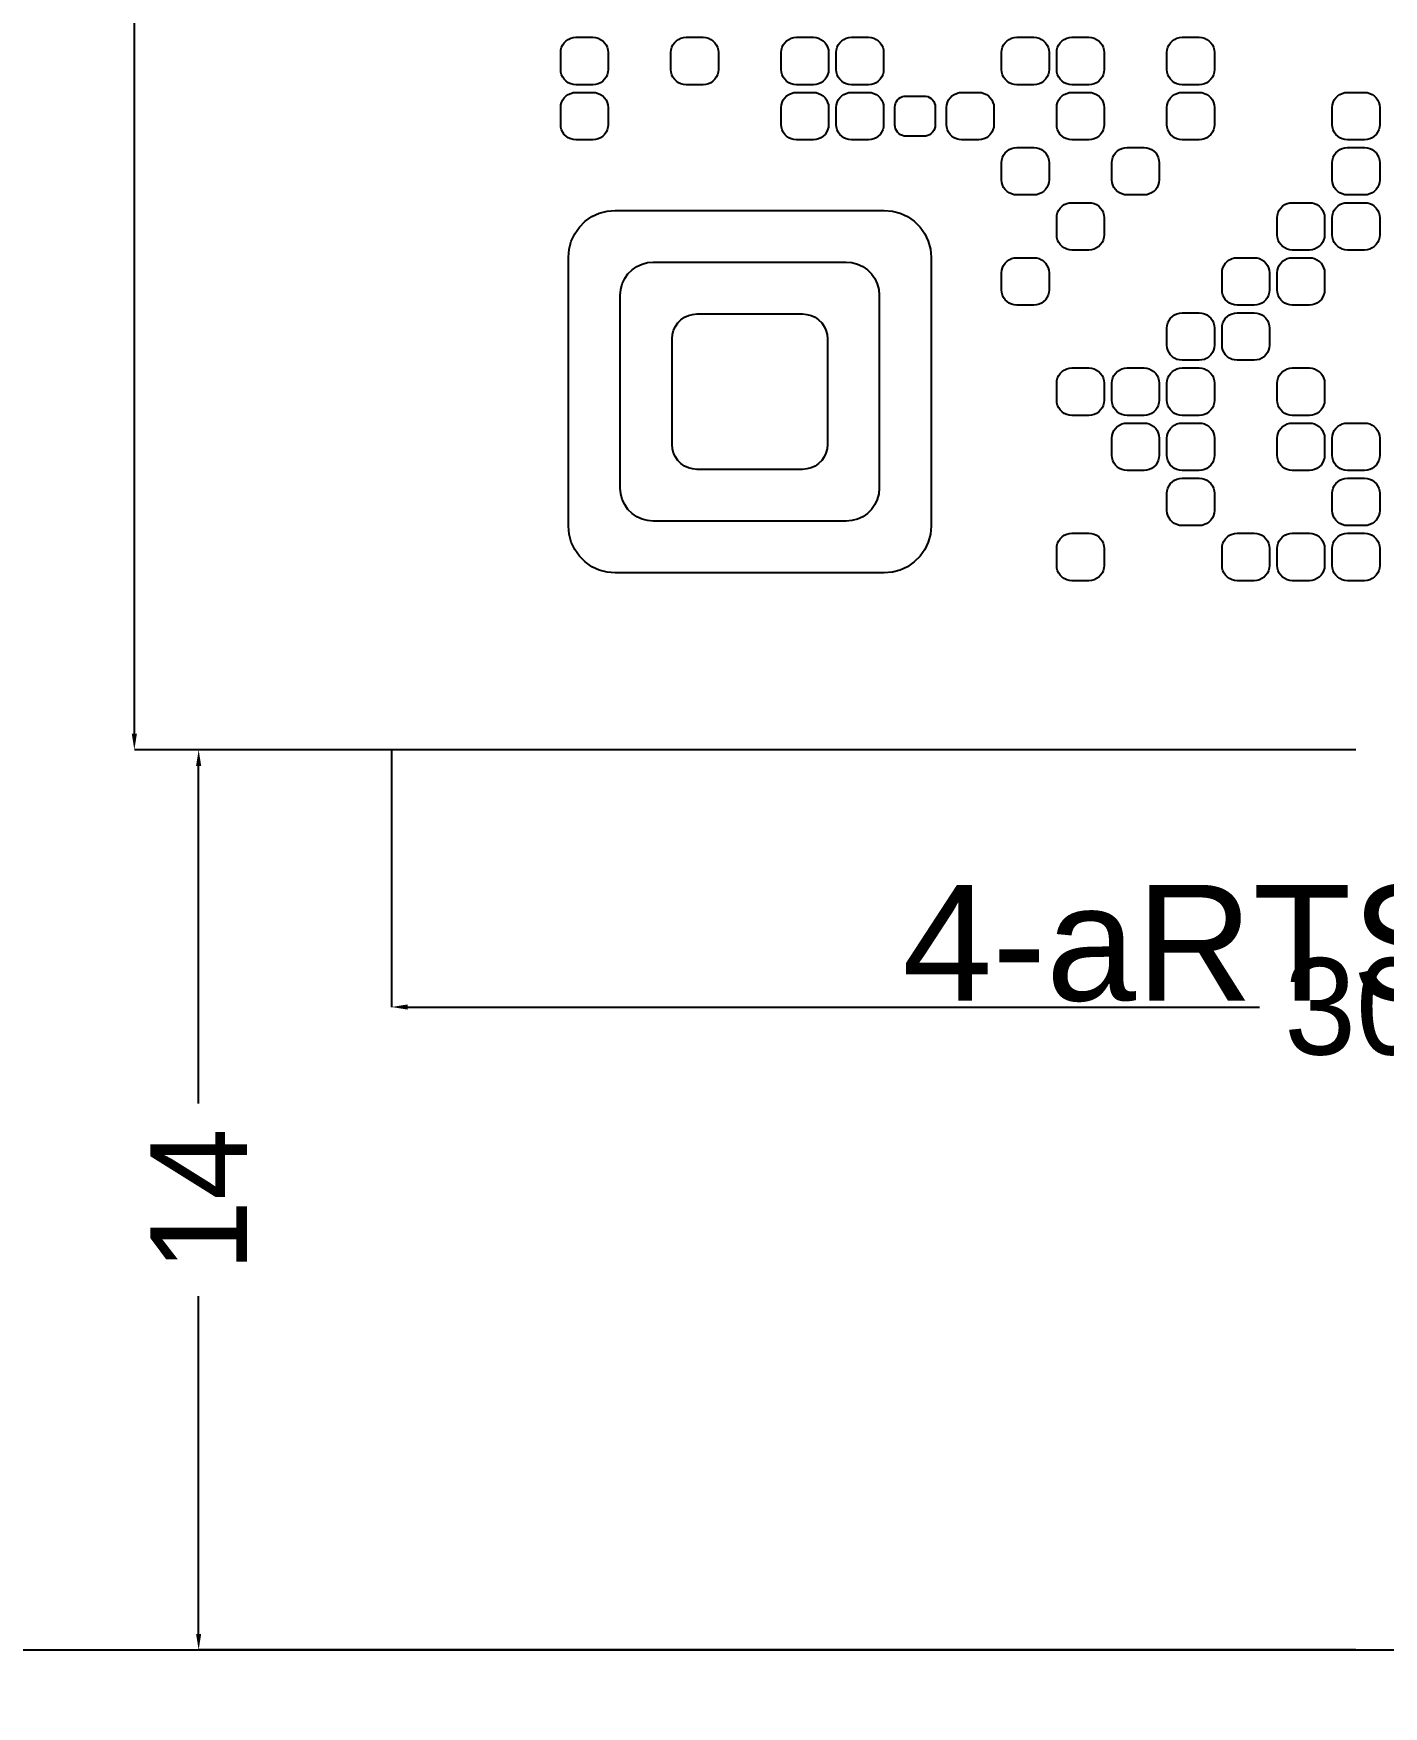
# Model space of a CAD drawing. Header units: metres. Extents: x -4.9 to 92.2, y -33 to 55.
# Drawn here: x 21.93 to 42.93, y -0.88 to 25.14 of the extents above; entities that cross this region are included whole.
import ezdxf
from ezdxf.enums import TextEntityAlignment as Align

# ---------------------------------------------------------------- set-up
doc = ezdxf.new("R2010")
doc.units = ezdxf.units.M
for name, color, linetype in [('CARD', 7, 'Continuous'), ('ENGRAVE', 1, 'Continuous'), ('QR_DATA', 1, 'Continuous'), ('QR_FINDER', 1, 'Continuous'), ('QR_TIMING', 1, 'Continuous')]:
    doc.layers.add(name, color=color, linetype=linetype)
doc.styles.add('BRAND', font='Arial')
doc.dimstyles.get("Standard").update_dxf_attribs({"dimtxt": 2.5, "dimasz": 2.5, "dimexe": 1.25, "dimexo": 0.625, "dimtad": 1, "dimcen": 2.5, "dimazin": 3, "dimtfac": 1, "dimtmove": 0, "dimatfit": 3})

# ---------------------------------------------------------------- blocks, each defined once
blk = doc.blocks.new('_CLOSEDFILLED')
at = {"color": 0, "linetype": 'BYBLOCK'}
blk.add_solid([(-1, 0.16), (0, 0), (-1, -0.16)], dxfattribs=at)
blk = doc.blocks.new('*D1')
for p, q in [((0, 0), (0, -6)), ((85, 0), (85, -6)), ((0.25, -6), (40.7, -6)), ((44.3, -6), (84.75, -6))]:
    blk.add_line(p, q)
at = {"layer": 'Defpoints'}
for p in [(0, 0), (85, 0), (0, -6)]:
    blk.add_point(p, dxfattribs=at)
at = {"xscale": 0.25, "yscale": 0.25, "rotation": 180}
blk.add_blockref('_CLOSEDFILLED', (0, -6), dxfattribs=at)
at = {"xscale": 0.25, "yscale": 0.25}
blk.add_blockref('_CLOSEDFILLED', (85, -6), dxfattribs=at)
at = {"insert": (42.5, -6), "char_height": 1.8, "attachment_point": 5}
blk.add_mtext('85', dxfattribs=at)
blk = doc.blocks.new('*D3')
for p, q in [((27.5, 14), (27.5, 10)), ((57.5, 14), (57.5, 10)), ((27.75, 10), (41, 10)), ((44, 10), (57.25, 10))]:
    blk.add_line(p, q)
at = {"layer": 'Defpoints'}
for p in [(27.5, 14), (57.5, 14), (27.5, 10)]:
    blk.add_point(p, dxfattribs=at)
at = {"xscale": 0.25, "yscale": 0.25, "rotation": 180}
blk.add_blockref('_CLOSEDFILLED', (27.5, 10), dxfattribs=at)
at = {"xscale": 0.25, "yscale": 0.25}
blk.add_blockref('_CLOSEDFILLED', (57.5, 10), dxfattribs=at)
at = {"insert": (42.5, 10), "char_height": 1.5, "attachment_point": 5}
blk.add_mtext('30', dxfattribs=at)
blk = doc.blocks.new('*D4')
for p, q in [((27.5, 44), (23.5, 44)), ((23.5, 30.5), (23.5, 43.75)), ((23.5, 14.25), (23.5, 27.5)), ((27.5, 14), (23.5, 14))]:
    blk.add_line(p, q)
at = {"layer": 'Defpoints'}
for p in [(27.5, 44), (23.5, 14), (27.5, 14)]:
    blk.add_point(p, dxfattribs=at)
at = {"xscale": 0.25, "yscale": 0.25}
for p, rotation in [((23.5, 44), 90), ((23.5, 14), 270)]:
    blk.add_blockref('_CLOSEDFILLED', p, dxfattribs=dict(at, rotation=rotation))
at = {"insert": (23.5, 29), "char_height": 1.5, "attachment_point": 5, "rotation": 90}
blk.add_mtext('30', dxfattribs=at)
blk = doc.blocks.new('*D6')
for p, q in [((42.5, 14), (24.5, 14)), ((24.5, 8.5), (24.5, 13.75)), ((24.5, 0.25), (24.5, 5.5)), ((42.5, 0), (24.5, 0))]:
    blk.add_line(p, q)
at = {"layer": 'Defpoints'}
for p in [(42.5, 14), (24.5, 0), (42.5, 0)]:
    blk.add_point(p, dxfattribs=at)
at = {"xscale": 0.25, "yscale": 0.25}
for p, rotation in [((24.5, 14), 90), ((24.5, 0), 270)]:
    blk.add_blockref('_CLOSEDFILLED', p, dxfattribs=dict(at, rotation=rotation))
at = {"insert": (24.5, 7), "char_height": 1.5, "attachment_point": 5, "rotation": 90}
blk.add_mtext('14', dxfattribs=at)

msp = doc.modelspace()

# ---------------------------------------------------------------- linework, layer by layer
at = {"layer": 'CARD'}
msp.add_lwpolyline([(82.5, 55), (2.5, 55), (2.066, 54.962), (1.645, 54.849), (1.25, 54.665), (0.893, 54.415), (0.585, 54.107), (0.335, 53.75), (0.151, 53.355), (0.038, 52.934), (0, 52.5), (0, 2.5), (0.038, 2.066), (0.151, 1.645), (0.335, 1.25), (0.585, 0.893), (0.893, 0.585), (1.25, 0.335), (1.645, 0.151), (2.066, 0.038), (2.5, 0), (82.5, 0)], dxfattribs=at)
at = {"layer": 'QR_DATA'}
for points in [[(30.633, 25.083), (30.674, 25.079), (30.713, 25.069), (30.751, 25.051), (30.784, 25.028), (30.813, 24.999), (30.837, 24.965), (30.854, 24.928), (30.865, 24.888), (30.869, 24.847), (30.869, 24.582), (30.865, 24.541), (30.854, 24.501), (30.837, 24.464), (30.813, 24.43), (30.784, 24.401), (30.751, 24.377), (30.713, 24.36), (30.674, 24.349), (30.633, 24.346), (30.367, 24.346), (30.326, 24.349), (30.287, 24.36), (30.249, 24.377), (30.216, 24.401), (30.187, 24.43), (30.163, 24.464), (30.146, 24.501), (30.135, 24.541), (30.131, 24.582), (30.131, 24.847), (30.135, 24.888), (30.146, 24.928), (30.163, 24.965), (30.187, 24.999), (30.216, 25.028), (30.249, 25.051), (30.287, 25.069), (30.326, 25.079), (30.367, 25.083)], [(32.347, 25.083), (32.388, 25.079), (32.428, 25.069), (32.465, 25.051), (32.499, 25.028), (32.528, 24.999), (32.551, 24.965), (32.569, 24.928), (32.579, 24.888), (32.583, 24.847), (32.583, 24.582), (32.579, 24.541), (32.569, 24.501), (32.551, 24.464), (32.528, 24.43), (32.499, 24.401), (32.465, 24.377), (32.428, 24.36), (32.388, 24.349), (32.347, 24.346), (32.082, 24.346), (32.041, 24.349), (32.001, 24.36), (31.964, 24.377), (31.93, 24.401), (31.901, 24.43), (31.877, 24.464), (31.86, 24.501), (31.849, 24.541), (31.846, 24.582), (31.846, 24.847), (31.849, 24.888), (31.86, 24.928), (31.877, 24.965), (31.901, 24.999), (31.93, 25.028), (31.964, 25.051), (32.001, 25.069), (32.041, 25.079), (32.082, 25.083)], [(34.061, 25.083), (34.102, 25.079), (34.142, 25.069), (34.179, 25.051), (34.213, 25.028), (34.242, 24.999), (34.266, 24.965), (34.283, 24.928), (34.294, 24.888), (34.297, 24.847), (34.297, 24.582), (34.294, 24.541), (34.283, 24.501), (34.266, 24.464), (34.242, 24.43), (34.213, 24.401), (34.179, 24.377), (34.142, 24.36), (34.102, 24.349), (34.061, 24.346), (33.796, 24.346), (33.755, 24.349), (33.715, 24.36), (33.678, 24.377), (33.644, 24.401), (33.615, 24.43), (33.592, 24.464), (33.574, 24.501), (33.564, 24.541), (33.56, 24.582), (33.56, 24.847), (33.564, 24.888), (33.574, 24.928), (33.592, 24.965), (33.615, 24.999), (33.644, 25.028), (33.678, 25.051), (33.715, 25.069), (33.755, 25.079), (33.796, 25.083)], [(34.918, 25.083), (34.959, 25.079), (34.999, 25.069), (35.036, 25.051), (35.07, 25.028), (35.099, 24.999), (35.123, 24.965), (35.14, 24.928), (35.151, 24.888), (35.154, 24.847), (35.154, 24.582), (35.151, 24.541), (35.14, 24.501), (35.123, 24.464), (35.099, 24.43), (35.07, 24.401), (35.036, 24.377), (34.999, 24.36), (34.959, 24.349), (34.918, 24.346), (34.653, 24.346), (34.612, 24.349), (34.572, 24.36), (34.535, 24.377), (34.501, 24.401), (34.472, 24.43), (34.449, 24.464), (34.431, 24.501), (34.421, 24.541), (34.417, 24.582), (34.417, 24.847), (34.421, 24.888), (34.431, 24.928), (34.449, 24.965), (34.472, 24.999), (34.501, 25.028), (34.535, 25.051), (34.572, 25.069), (34.612, 25.079), (34.653, 25.083)], [(37.49, 25.083), (37.531, 25.079), (37.571, 25.069), (37.608, 25.051), (37.641, 25.028), (37.671, 24.999), (37.694, 24.965), (37.711, 24.928), (37.722, 24.888), (37.726, 24.847), (37.726, 24.582), (37.722, 24.541), (37.711, 24.501), (37.694, 24.464), (37.671, 24.43), (37.641, 24.401), (37.608, 24.377), (37.571, 24.36), (37.531, 24.349), (37.49, 24.346), (37.224, 24.346), (37.183, 24.349), (37.144, 24.36), (37.107, 24.377), (37.073, 24.401), (37.044, 24.43), (37.02, 24.464), (37.003, 24.501), (36.992, 24.541), (36.989, 24.582), (36.989, 24.847), (36.992, 24.888), (37.003, 24.928), (37.02, 24.965), (37.044, 24.999), (37.073, 25.028), (37.107, 25.051), (37.144, 25.069), (37.183, 25.079), (37.224, 25.083)], [(38.347, 25.083), (38.388, 25.079), (38.428, 25.069), (38.465, 25.051), (38.499, 25.028), (38.528, 24.999), (38.551, 24.965), (38.569, 24.928), (38.579, 24.888), (38.583, 24.847), (38.583, 24.582), (38.579, 24.541), (38.569, 24.501), (38.551, 24.464), (38.528, 24.43), (38.499, 24.401), (38.465, 24.377), (38.428, 24.36), (38.388, 24.349), (38.347, 24.346), (38.082, 24.346), (38.041, 24.349), (38.001, 24.36), (37.964, 24.377), (37.93, 24.401), (37.901, 24.43), (37.877, 24.464), (37.86, 24.501), (37.849, 24.541), (37.846, 24.582), (37.846, 24.847), (37.849, 24.888), (37.86, 24.928), (37.877, 24.965), (37.901, 24.999), (37.93, 25.028), (37.964, 25.051), (38.001, 25.069), (38.041, 25.079), (38.082, 25.083)], [(40.061, 25.083), (40.102, 25.079), (40.142, 25.069), (40.179, 25.051), (40.213, 25.028), (40.242, 24.999), (40.266, 24.965), (40.283, 24.928), (40.294, 24.888), (40.297, 24.847), (40.297, 24.582), (40.294, 24.541), (40.283, 24.501), (40.266, 24.464), (40.242, 24.43), (40.213, 24.401), (40.179, 24.377), (40.142, 24.36), (40.102, 24.349), (40.061, 24.346), (39.796, 24.346), (39.755, 24.349), (39.715, 24.36), (39.678, 24.377), (39.644, 24.401), (39.615, 24.43), (39.592, 24.464), (39.574, 24.501), (39.564, 24.541), (39.56, 24.582), (39.56, 24.847), (39.564, 24.888), (39.574, 24.928), (39.592, 24.965), (39.615, 24.999), (39.644, 25.028), (39.678, 25.051), (39.715, 25.069), (39.755, 25.079), (39.796, 25.083)], [(30.633, 24.226), (30.674, 24.222), (30.713, 24.211), (30.751, 24.194), (30.784, 24.171), (30.813, 24.141), (30.837, 24.108), (30.854, 24.071), (30.865, 24.031), (30.869, 23.99), (30.869, 23.724), (30.865, 23.683), (30.854, 23.644), (30.837, 23.607), (30.813, 23.573), (30.784, 23.544), (30.751, 23.52), (30.713, 23.503), (30.674, 23.492), (30.633, 23.489), (30.367, 23.489), (30.326, 23.492), (30.287, 23.503), (30.249, 23.52), (30.216, 23.544), (30.187, 23.573), (30.163, 23.607), (30.146, 23.644), (30.135, 23.683), (30.131, 23.724), (30.131, 23.99), (30.135, 24.031), (30.146, 24.071), (30.163, 24.108), (30.187, 24.141), (30.216, 24.171), (30.249, 24.194), (30.287, 24.211), (30.326, 24.222), (30.367, 24.226)], [(34.061, 24.226), (34.102, 24.222), (34.142, 24.211), (34.179, 24.194), (34.213, 24.171), (34.242, 24.141), (34.266, 24.108), (34.283, 24.071), (34.294, 24.031), (34.297, 23.99), (34.297, 23.724), (34.294, 23.683), (34.283, 23.644), (34.266, 23.607), (34.242, 23.573), (34.213, 23.544), (34.179, 23.52), (34.142, 23.503), (34.102, 23.492), (34.061, 23.489), (33.796, 23.489), (33.755, 23.492), (33.715, 23.503), (33.678, 23.52), (33.644, 23.544), (33.615, 23.573), (33.592, 23.607), (33.574, 23.644), (33.564, 23.683), (33.56, 23.724), (33.56, 23.99), (33.564, 24.031), (33.574, 24.071), (33.592, 24.108), (33.615, 24.141), (33.644, 24.171), (33.678, 24.194), (33.715, 24.211), (33.755, 24.222), (33.796, 24.226)], [(34.918, 24.226), (34.959, 24.222), (34.999, 24.211), (35.036, 24.194), (35.07, 24.171), (35.099, 24.141), (35.123, 24.108), (35.14, 24.071), (35.151, 24.031), (35.154, 23.99), (35.154, 23.724), (35.151, 23.683), (35.14, 23.644), (35.123, 23.607), (35.099, 23.573), (35.07, 23.544), (35.036, 23.52), (34.999, 23.503), (34.959, 23.492), (34.918, 23.489), (34.653, 23.489), (34.612, 23.492), (34.572, 23.503), (34.535, 23.52), (34.501, 23.544), (34.472, 23.573), (34.449, 23.607), (34.431, 23.644), (34.421, 23.683), (34.417, 23.724), (34.417, 23.99), (34.421, 24.031), (34.431, 24.071), (34.449, 24.108), (34.472, 24.141), (34.501, 24.171), (34.535, 24.194), (34.572, 24.211), (34.612, 24.222), (34.653, 24.226)], [(36.633, 24.226), (36.674, 24.222), (36.713, 24.211), (36.751, 24.194), (36.784, 24.171), (36.813, 24.141), (36.837, 24.108), (36.854, 24.071), (36.865, 24.031), (36.869, 23.99), (36.869, 23.724), (36.865, 23.683), (36.854, 23.644), (36.837, 23.607), (36.813, 23.573), (36.784, 23.544), (36.751, 23.52), (36.713, 23.503), (36.674, 23.492), (36.633, 23.489), (36.367, 23.489), (36.326, 23.492), (36.287, 23.503), (36.249, 23.52), (36.216, 23.544), (36.187, 23.573), (36.163, 23.607), (36.146, 23.644), (36.135, 23.683), (36.131, 23.724), (36.131, 23.99), (36.135, 24.031), (36.146, 24.071), (36.163, 24.108), (36.187, 24.141), (36.216, 24.171), (36.249, 24.194), (36.287, 24.211), (36.326, 24.222), (36.367, 24.226)], [(38.347, 24.226), (38.388, 24.222), (38.428, 24.211), (38.465, 24.194), (38.499, 24.171), (38.528, 24.141), (38.551, 24.108), (38.569, 24.071), (38.579, 24.031), (38.583, 23.99), (38.583, 23.724), (38.579, 23.683), (38.569, 23.644), (38.551, 23.607), (38.528, 23.573), (38.499, 23.544), (38.465, 23.52), (38.428, 23.503), (38.388, 23.492), (38.347, 23.489), (38.082, 23.489), (38.041, 23.492), (38.001, 23.503), (37.964, 23.52), (37.93, 23.544), (37.901, 23.573), (37.877, 23.607), (37.86, 23.644), (37.849, 23.683), (37.846, 23.724), (37.846, 23.99), (37.849, 24.031), (37.86, 24.071), (37.877, 24.108), (37.901, 24.141), (37.93, 24.171), (37.964, 24.194), (38.001, 24.211), (38.041, 24.222), (38.082, 24.226)], [(40.061, 24.226), (40.102, 24.222), (40.142, 24.211), (40.179, 24.194), (40.213, 24.171), (40.242, 24.141), (40.266, 24.108), (40.283, 24.071), (40.294, 24.031), (40.297, 23.99), (40.297, 23.724), (40.294, 23.683), (40.283, 23.644), (40.266, 23.607), (40.242, 23.573), (40.213, 23.544), (40.179, 23.52), (40.142, 23.503), (40.102, 23.492), (40.061, 23.489), (39.796, 23.489), (39.755, 23.492), (39.715, 23.503), (39.678, 23.52), (39.644, 23.544), (39.615, 23.573), (39.592, 23.607), (39.574, 23.644), (39.564, 23.683), (39.56, 23.724), (39.56, 23.99), (39.564, 24.031), (39.574, 24.071), (39.592, 24.108), (39.615, 24.141), (39.644, 24.171), (39.678, 24.194), (39.715, 24.211), (39.755, 24.222), (39.796, 24.226)], [(42.633, 24.226), (42.674, 24.222), (42.713, 24.211), (42.751, 24.194), (42.784, 24.171), (42.813, 24.141), (42.837, 24.108), (42.854, 24.071), (42.865, 24.031), (42.869, 23.99), (42.869, 23.724), (42.865, 23.683), (42.854, 23.644), (42.837, 23.607), (42.813, 23.573), (42.784, 23.544), (42.751, 23.52), (42.713, 23.503), (42.674, 23.492), (42.633, 23.489), (42.367, 23.489), (42.326, 23.492), (42.287, 23.503), (42.249, 23.52), (42.216, 23.544), (42.187, 23.573), (42.163, 23.607), (42.146, 23.644), (42.135, 23.683), (42.131, 23.724), (42.131, 23.99), (42.135, 24.031), (42.146, 24.071), (42.163, 24.108), (42.187, 24.141), (42.216, 24.171), (42.249, 24.194), (42.287, 24.211), (42.326, 24.222), (42.367, 24.226)], [(37.49, 23.369), (37.531, 23.365), (37.571, 23.354), (37.608, 23.337), (37.641, 23.313), (37.671, 23.284), (37.694, 23.251), (37.711, 23.213), (37.722, 23.174), (37.726, 23.133), (37.726, 22.867), (37.722, 22.826), (37.711, 22.787), (37.694, 22.749), (37.671, 22.716), (37.641, 22.687), (37.608, 22.663), (37.571, 22.646), (37.531, 22.635), (37.49, 22.631), (37.224, 22.631), (37.183, 22.635), (37.144, 22.646), (37.107, 22.663), (37.073, 22.687), (37.044, 22.716), (37.02, 22.749), (37.003, 22.787), (36.992, 22.826), (36.989, 22.867), (36.989, 23.133), (36.992, 23.174), (37.003, 23.213), (37.02, 23.251), (37.044, 23.284), (37.073, 23.313), (37.107, 23.337), (37.144, 23.354), (37.183, 23.365), (37.224, 23.369)], [(39.204, 23.369), (39.245, 23.365), (39.285, 23.354), (39.322, 23.337), (39.356, 23.313), (39.385, 23.284), (39.408, 23.251), (39.426, 23.213), (39.436, 23.174), (39.44, 23.133), (39.44, 22.867), (39.436, 22.826), (39.426, 22.787), (39.408, 22.749), (39.385, 22.716), (39.356, 22.687), (39.322, 22.663), (39.285, 22.646), (39.245, 22.635), (39.204, 22.631), (38.939, 22.631), (38.898, 22.635), (38.858, 22.646), (38.821, 22.663), (38.787, 22.687), (38.758, 22.716), (38.734, 22.749), (38.717, 22.787), (38.706, 22.826), (38.703, 22.867), (38.703, 23.133), (38.706, 23.174), (38.717, 23.213), (38.734, 23.251), (38.758, 23.284), (38.787, 23.313), (38.821, 23.337), (38.858, 23.354), (38.898, 23.365), (38.939, 23.369)], [(42.633, 23.369), (42.674, 23.365), (42.713, 23.354), (42.751, 23.337), (42.784, 23.313), (42.813, 23.284), (42.837, 23.251), (42.854, 23.213), (42.865, 23.174), (42.869, 23.133), (42.869, 22.867), (42.865, 22.826), (42.854, 22.787), (42.837, 22.749), (42.813, 22.716), (42.784, 22.687), (42.751, 22.663), (42.713, 22.646), (42.674, 22.635), (42.633, 22.631), (42.367, 22.631), (42.326, 22.635), (42.287, 22.646), (42.249, 22.663), (42.216, 22.687), (42.187, 22.716), (42.163, 22.749), (42.146, 22.787), (42.135, 22.826), (42.131, 22.867), (42.131, 23.133), (42.135, 23.174), (42.146, 23.213), (42.163, 23.251), (42.187, 23.284), (42.216, 23.313), (42.249, 23.337), (42.287, 23.354), (42.326, 23.365), (42.367, 23.369)], [(38.347, 22.511), (38.388, 22.508), (38.428, 22.497), (38.465, 22.48), (38.499, 22.456), (38.528, 22.427), (38.551, 22.393), (38.569, 22.356), (38.579, 22.317), (38.583, 22.276), (38.583, 22.01), (38.579, 21.969), (38.569, 21.929), (38.551, 21.892), (38.528, 21.859), (38.499, 21.829), (38.465, 21.806), (38.428, 21.789), (38.388, 21.778), (38.347, 21.774), (38.082, 21.774), (38.041, 21.778), (38.001, 21.789), (37.964, 21.806), (37.93, 21.829), (37.901, 21.859), (37.877, 21.892), (37.86, 21.929), (37.849, 21.969), (37.846, 22.01), (37.846, 22.276), (37.849, 22.317), (37.86, 22.356), (37.877, 22.393), (37.901, 22.427), (37.93, 22.456), (37.964, 22.48), (38.001, 22.497), (38.041, 22.508), (38.082, 22.511)], [(41.776, 22.511), (41.817, 22.508), (41.856, 22.497), (41.893, 22.48), (41.927, 22.456), (41.956, 22.427), (41.98, 22.393), (41.997, 22.356), (42.008, 22.317), (42.011, 22.276), (42.011, 22.01), (42.008, 21.969), (41.997, 21.929), (41.98, 21.892), (41.956, 21.859), (41.927, 21.829), (41.893, 21.806), (41.856, 21.789), (41.817, 21.778), (41.776, 21.774), (41.51, 21.774), (41.469, 21.778), (41.429, 21.789), (41.392, 21.806), (41.359, 21.829), (41.329, 21.859), (41.306, 21.892), (41.289, 21.929), (41.278, 21.969), (41.274, 22.01), (41.274, 22.276), (41.278, 22.317), (41.289, 22.356), (41.306, 22.393), (41.329, 22.427), (41.359, 22.456), (41.392, 22.48), (41.429, 22.497), (41.469, 22.508), (41.51, 22.511)], [(42.633, 22.511), (42.674, 22.508), (42.713, 22.497), (42.751, 22.48), (42.784, 22.456), (42.813, 22.427), (42.837, 22.393), (42.854, 22.356), (42.865, 22.317), (42.869, 22.276), (42.869, 22.01), (42.865, 21.969), (42.854, 21.929), (42.837, 21.892), (42.813, 21.859), (42.784, 21.829), (42.751, 21.806), (42.713, 21.789), (42.674, 21.778), (42.633, 21.774), (42.367, 21.774), (42.326, 21.778), (42.287, 21.789), (42.249, 21.806), (42.216, 21.829), (42.187, 21.859), (42.163, 21.892), (42.146, 21.929), (42.135, 21.969), (42.131, 22.01), (42.131, 22.276), (42.135, 22.317), (42.146, 22.356), (42.163, 22.393), (42.187, 22.427), (42.216, 22.456), (42.249, 22.48), (42.287, 22.497), (42.326, 22.508), (42.367, 22.511)], [(37.49, 21.654), (37.531, 21.651), (37.571, 21.64), (37.608, 21.623), (37.641, 21.599), (37.671, 21.57), (37.694, 21.536), (37.711, 21.499), (37.722, 21.459), (37.726, 21.418), (37.726, 21.153), (37.722, 21.112), (37.711, 21.072), (37.694, 21.035), (37.671, 21.001), (37.641, 20.972), (37.608, 20.949), (37.571, 20.931), (37.531, 20.921), (37.49, 20.917), (37.224, 20.917), (37.183, 20.921), (37.144, 20.931), (37.107, 20.949), (37.073, 20.972), (37.044, 21.001), (37.02, 21.035), (37.003, 21.072), (36.992, 21.112), (36.989, 21.153), (36.989, 21.418), (36.992, 21.459), (37.003, 21.499), (37.02, 21.536), (37.044, 21.57), (37.073, 21.599), (37.107, 21.623), (37.144, 21.64), (37.183, 21.651), (37.224, 21.654)], [(40.918, 21.654), (40.959, 21.651), (40.999, 21.64), (41.036, 21.623), (41.07, 21.599), (41.099, 21.57), (41.123, 21.536), (41.14, 21.499), (41.151, 21.459), (41.154, 21.418), (41.154, 21.153), (41.151, 21.112), (41.14, 21.072), (41.123, 21.035), (41.099, 21.001), (41.07, 20.972), (41.036, 20.949), (40.999, 20.931), (40.959, 20.921), (40.918, 20.917), (40.653, 20.917), (40.612, 20.921), (40.572, 20.931), (40.535, 20.949), (40.501, 20.972), (40.472, 21.001), (40.449, 21.035), (40.431, 21.072), (40.421, 21.112), (40.417, 21.153), (40.417, 21.418), (40.421, 21.459), (40.431, 21.499), (40.449, 21.536), (40.472, 21.57), (40.501, 21.599), (40.535, 21.623), (40.572, 21.64), (40.612, 21.651), (40.653, 21.654)], [(41.776, 21.654), (41.817, 21.651), (41.856, 21.64), (41.893, 21.623), (41.927, 21.599), (41.956, 21.57), (41.98, 21.536), (41.997, 21.499), (42.008, 21.459), (42.011, 21.418), (42.011, 21.153), (42.008, 21.112), (41.997, 21.072), (41.98, 21.035), (41.956, 21.001), (41.927, 20.972), (41.893, 20.949), (41.856, 20.931), (41.817, 20.921), (41.776, 20.917), (41.51, 20.917), (41.469, 20.921), (41.429, 20.931), (41.392, 20.949), (41.359, 20.972), (41.329, 21.001), (41.306, 21.035), (41.289, 21.072), (41.278, 21.112), (41.274, 21.153), (41.274, 21.418), (41.278, 21.459), (41.289, 21.499), (41.306, 21.536), (41.329, 21.57), (41.359, 21.599), (41.392, 21.623), (41.429, 21.64), (41.469, 21.651), (41.51, 21.654)], [(40.061, 20.797), (40.102, 20.794), (40.142, 20.783), (40.179, 20.766), (40.213, 20.742), (40.242, 20.713), (40.266, 20.679), (40.283, 20.642), (40.294, 20.602), (40.297, 20.561), (40.297, 20.296), (40.294, 20.255), (40.283, 20.215), (40.266, 20.178), (40.242, 20.144), (40.213, 20.115), (40.179, 20.092), (40.142, 20.074), (40.102, 20.064), (40.061, 20.06), (39.796, 20.06), (39.755, 20.064), (39.715, 20.074), (39.678, 20.092), (39.644, 20.115), (39.615, 20.144), (39.592, 20.178), (39.574, 20.215), (39.564, 20.255), (39.56, 20.296), (39.56, 20.561), (39.564, 20.602), (39.574, 20.642), (39.592, 20.679), (39.615, 20.713), (39.644, 20.742), (39.678, 20.766), (39.715, 20.783), (39.755, 20.794), (39.796, 20.797)], [(40.918, 20.797), (40.959, 20.794), (40.999, 20.783), (41.036, 20.766), (41.07, 20.742), (41.099, 20.713), (41.123, 20.679), (41.14, 20.642), (41.151, 20.602), (41.154, 20.561), (41.154, 20.296), (41.151, 20.255), (41.14, 20.215), (41.123, 20.178), (41.099, 20.144), (41.07, 20.115), (41.036, 20.092), (40.999, 20.074), (40.959, 20.064), (40.918, 20.06), (40.653, 20.06), (40.612, 20.064), (40.572, 20.074), (40.535, 20.092), (40.501, 20.115), (40.472, 20.144), (40.449, 20.178), (40.431, 20.215), (40.421, 20.255), (40.417, 20.296), (40.417, 20.561), (40.421, 20.602), (40.431, 20.642), (40.449, 20.679), (40.472, 20.713), (40.501, 20.742), (40.535, 20.766), (40.572, 20.783), (40.612, 20.794), (40.653, 20.797)], [(38.347, 19.94), (38.388, 19.936), (38.428, 19.926), (38.465, 19.908), (38.499, 19.885), (38.528, 19.856), (38.551, 19.822), (38.569, 19.785), (38.579, 19.745), (38.583, 19.704), (38.583, 19.439), (38.579, 19.398), (38.569, 19.358), (38.551, 19.321), (38.528, 19.287), (38.499, 19.258), (38.465, 19.234), (38.428, 19.217), (38.388, 19.206), (38.347, 19.203), (38.082, 19.203), (38.041, 19.206), (38.001, 19.217), (37.964, 19.234), (37.93, 19.258), (37.901, 19.287), (37.877, 19.321), (37.86, 19.358), (37.849, 19.398), (37.846, 19.439), (37.846, 19.704), (37.849, 19.745), (37.86, 19.785), (37.877, 19.822), (37.901, 19.856), (37.93, 19.885), (37.964, 19.908), (38.001, 19.926), (38.041, 19.936), (38.082, 19.94)], [(39.204, 19.94), (39.245, 19.936), (39.285, 19.926), (39.322, 19.908), (39.356, 19.885), (39.385, 19.856), (39.408, 19.822), (39.426, 19.785), (39.436, 19.745), (39.44, 19.704), (39.44, 19.439), (39.436, 19.398), (39.426, 19.358), (39.408, 19.321), (39.385, 19.287), (39.356, 19.258), (39.322, 19.234), (39.285, 19.217), (39.245, 19.206), (39.204, 19.203), (38.939, 19.203), (38.898, 19.206), (38.858, 19.217), (38.821, 19.234), (38.787, 19.258), (38.758, 19.287), (38.734, 19.321), (38.717, 19.358), (38.706, 19.398), (38.703, 19.439), (38.703, 19.704), (38.706, 19.745), (38.717, 19.785), (38.734, 19.822), (38.758, 19.856), (38.787, 19.885), (38.821, 19.908), (38.858, 19.926), (38.898, 19.936), (38.939, 19.94)], [(40.061, 19.94), (40.102, 19.936), (40.142, 19.926), (40.179, 19.908), (40.213, 19.885), (40.242, 19.856), (40.266, 19.822), (40.283, 19.785), (40.294, 19.745), (40.297, 19.704), (40.297, 19.439), (40.294, 19.398), (40.283, 19.358), (40.266, 19.321), (40.242, 19.287), (40.213, 19.258), (40.179, 19.234), (40.142, 19.217), (40.102, 19.206), (40.061, 19.203), (39.796, 19.203), (39.755, 19.206), (39.715, 19.217), (39.678, 19.234), (39.644, 19.258), (39.615, 19.287), (39.592, 19.321), (39.574, 19.358), (39.564, 19.398), (39.56, 19.439), (39.56, 19.704), (39.564, 19.745), (39.574, 19.785), (39.592, 19.822), (39.615, 19.856), (39.644, 19.885), (39.678, 19.908), (39.715, 19.926), (39.755, 19.936), (39.796, 19.94)], [(41.776, 19.94), (41.817, 19.936), (41.856, 19.926), (41.893, 19.908), (41.927, 19.885), (41.956, 19.856), (41.98, 19.822), (41.997, 19.785), (42.008, 19.745), (42.011, 19.704), (42.011, 19.439), (42.008, 19.398), (41.997, 19.358), (41.98, 19.321), (41.956, 19.287), (41.927, 19.258), (41.893, 19.234), (41.856, 19.217), (41.817, 19.206), (41.776, 19.203), (41.51, 19.203), (41.469, 19.206), (41.429, 19.217), (41.392, 19.234), (41.359, 19.258), (41.329, 19.287), (41.306, 19.321), (41.289, 19.358), (41.278, 19.398), (41.274, 19.439), (41.274, 19.704), (41.278, 19.745), (41.289, 19.785), (41.306, 19.822), (41.329, 19.856), (41.359, 19.885), (41.392, 19.908), (41.429, 19.926), (41.469, 19.936), (41.51, 19.94)], [(39.204, 19.083), (39.245, 19.079), (39.285, 19.069), (39.322, 19.051), (39.356, 19.028), (39.385, 18.999), (39.408, 18.965), (39.426, 18.928), (39.436, 18.888), (39.44, 18.847), (39.44, 18.582), (39.436, 18.541), (39.426, 18.501), (39.408, 18.464), (39.385, 18.43), (39.356, 18.401), (39.322, 18.377), (39.285, 18.36), (39.245, 18.349), (39.204, 18.346), (38.939, 18.346), (38.898, 18.349), (38.858, 18.36), (38.821, 18.377), (38.787, 18.401), (38.758, 18.43), (38.734, 18.464), (38.717, 18.501), (38.706, 18.541), (38.703, 18.582), (38.703, 18.847), (38.706, 18.888), (38.717, 18.928), (38.734, 18.965), (38.758, 18.999), (38.787, 19.028), (38.821, 19.051), (38.858, 19.069), (38.898, 19.079), (38.939, 19.083)], [(40.061, 19.083), (40.102, 19.079), (40.142, 19.069), (40.179, 19.051), (40.213, 19.028), (40.242, 18.999), (40.266, 18.965), (40.283, 18.928), (40.294, 18.888), (40.297, 18.847), (40.297, 18.582), (40.294, 18.541), (40.283, 18.501), (40.266, 18.464), (40.242, 18.43), (40.213, 18.401), (40.179, 18.377), (40.142, 18.36), (40.102, 18.349), (40.061, 18.346), (39.796, 18.346), (39.755, 18.349), (39.715, 18.36), (39.678, 18.377), (39.644, 18.401), (39.615, 18.43), (39.592, 18.464), (39.574, 18.501), (39.564, 18.541), (39.56, 18.582), (39.56, 18.847), (39.564, 18.888), (39.574, 18.928), (39.592, 18.965), (39.615, 18.999), (39.644, 19.028), (39.678, 19.051), (39.715, 19.069), (39.755, 19.079), (39.796, 19.083)], [(41.776, 19.083), (41.817, 19.079), (41.856, 19.069), (41.893, 19.051), (41.927, 19.028), (41.956, 18.999), (41.98, 18.965), (41.997, 18.928), (42.008, 18.888), (42.011, 18.847), (42.011, 18.582), (42.008, 18.541), (41.997, 18.501), (41.98, 18.464), (41.956, 18.43), (41.927, 18.401), (41.893, 18.377), (41.856, 18.36), (41.817, 18.349), (41.776, 18.346), (41.51, 18.346), (41.469, 18.349), (41.429, 18.36), (41.392, 18.377), (41.359, 18.401), (41.329, 18.43), (41.306, 18.464), (41.289, 18.501), (41.278, 18.541), (41.274, 18.582), (41.274, 18.847), (41.278, 18.888), (41.289, 18.928), (41.306, 18.965), (41.329, 18.999), (41.359, 19.028), (41.392, 19.051), (41.429, 19.069), (41.469, 19.079), (41.51, 19.083)], [(42.633, 19.083), (42.674, 19.079), (42.713, 19.069), (42.751, 19.051), (42.784, 19.028), (42.813, 18.999), (42.837, 18.965), (42.854, 18.928), (42.865, 18.888), (42.869, 18.847), (42.869, 18.582), (42.865, 18.541), (42.854, 18.501), (42.837, 18.464), (42.813, 18.43), (42.784, 18.401), (42.751, 18.377), (42.713, 18.36), (42.674, 18.349), (42.633, 18.346), (42.367, 18.346), (42.326, 18.349), (42.287, 18.36), (42.249, 18.377), (42.216, 18.401), (42.187, 18.43), (42.163, 18.464), (42.146, 18.501), (42.135, 18.541), (42.131, 18.582), (42.131, 18.847), (42.135, 18.888), (42.146, 18.928), (42.163, 18.965), (42.187, 18.999), (42.216, 19.028), (42.249, 19.051), (42.287, 19.069), (42.326, 19.079), (42.367, 19.083)], [(40.061, 18.226), (40.102, 18.222), (40.142, 18.211), (40.179, 18.194), (40.213, 18.171), (40.242, 18.141), (40.266, 18.108), (40.283, 18.071), (40.294, 18.031), (40.297, 17.99), (40.297, 17.724), (40.294, 17.683), (40.283, 17.644), (40.266, 17.607), (40.242, 17.573), (40.213, 17.544), (40.179, 17.52), (40.142, 17.503), (40.102, 17.492), (40.061, 17.489), (39.796, 17.489), (39.755, 17.492), (39.715, 17.503), (39.678, 17.52), (39.644, 17.544), (39.615, 17.573), (39.592, 17.607), (39.574, 17.644), (39.564, 17.683), (39.56, 17.724), (39.56, 17.99), (39.564, 18.031), (39.574, 18.071), (39.592, 18.108), (39.615, 18.141), (39.644, 18.171), (39.678, 18.194), (39.715, 18.211), (39.755, 18.222), (39.796, 18.226)], [(42.633, 18.226), (42.674, 18.222), (42.713, 18.211), (42.751, 18.194), (42.784, 18.171), (42.813, 18.141), (42.837, 18.108), (42.854, 18.071), (42.865, 18.031), (42.869, 17.99), (42.869, 17.724), (42.865, 17.683), (42.854, 17.644), (42.837, 17.607), (42.813, 17.573), (42.784, 17.544), (42.751, 17.52), (42.713, 17.503), (42.674, 17.492), (42.633, 17.489), (42.367, 17.489), (42.326, 17.492), (42.287, 17.503), (42.249, 17.52), (42.216, 17.544), (42.187, 17.573), (42.163, 17.607), (42.146, 17.644), (42.135, 17.683), (42.131, 17.724), (42.131, 17.99), (42.135, 18.031), (42.146, 18.071), (42.163, 18.108), (42.187, 18.141), (42.216, 18.171), (42.249, 18.194), (42.287, 18.211), (42.326, 18.222), (42.367, 18.226)], [(38.347, 17.369), (38.388, 17.365), (38.428, 17.354), (38.465, 17.337), (38.499, 17.313), (38.528, 17.284), (38.551, 17.251), (38.569, 17.213), (38.579, 17.174), (38.583, 17.133), (38.583, 16.867), (38.579, 16.826), (38.569, 16.787), (38.551, 16.749), (38.528, 16.716), (38.499, 16.687), (38.465, 16.663), (38.428, 16.646), (38.388, 16.635), (38.347, 16.631), (38.082, 16.631), (38.041, 16.635), (38.001, 16.646), (37.964, 16.663), (37.93, 16.687), (37.901, 16.716), (37.877, 16.749), (37.86, 16.787), (37.849, 16.826), (37.846, 16.867), (37.846, 17.133), (37.849, 17.174), (37.86, 17.213), (37.877, 17.251), (37.901, 17.284), (37.93, 17.313), (37.964, 17.337), (38.001, 17.354), (38.041, 17.365), (38.082, 17.369)], [(40.918, 17.369), (40.959, 17.365), (40.999, 17.354), (41.036, 17.337), (41.07, 17.313), (41.099, 17.284), (41.123, 17.251), (41.14, 17.213), (41.151, 17.174), (41.154, 17.133), (41.154, 16.867), (41.151, 16.826), (41.14, 16.787), (41.123, 16.749), (41.099, 16.716), (41.07, 16.687), (41.036, 16.663), (40.999, 16.646), (40.959, 16.635), (40.918, 16.631), (40.653, 16.631), (40.612, 16.635), (40.572, 16.646), (40.535, 16.663), (40.501, 16.687), (40.472, 16.716), (40.449, 16.749), (40.431, 16.787), (40.421, 16.826), (40.417, 16.867), (40.417, 17.133), (40.421, 17.174), (40.431, 17.213), (40.449, 17.251), (40.472, 17.284), (40.501, 17.313), (40.535, 17.337), (40.572, 17.354), (40.612, 17.365), (40.653, 17.369)], [(41.776, 17.369), (41.817, 17.365), (41.856, 17.354), (41.893, 17.337), (41.927, 17.313), (41.956, 17.284), (41.98, 17.251), (41.997, 17.213), (42.008, 17.174), (42.011, 17.133), (42.011, 16.867), (42.008, 16.826), (41.997, 16.787), (41.98, 16.749), (41.956, 16.716), (41.927, 16.687), (41.893, 16.663), (41.856, 16.646), (41.817, 16.635), (41.776, 16.631), (41.51, 16.631), (41.469, 16.635), (41.429, 16.646), (41.392, 16.663), (41.359, 16.687), (41.329, 16.716), (41.306, 16.749), (41.289, 16.787), (41.278, 16.826), (41.274, 16.867), (41.274, 17.133), (41.278, 17.174), (41.289, 17.213), (41.306, 17.251), (41.329, 17.284), (41.359, 17.313), (41.392, 17.337), (41.429, 17.354), (41.469, 17.365), (41.51, 17.369)], [(42.633, 17.369), (42.674, 17.365), (42.713, 17.354), (42.751, 17.337), (42.784, 17.313), (42.813, 17.284), (42.837, 17.251), (42.854, 17.213), (42.865, 17.174), (42.869, 17.133), (42.869, 16.867), (42.865, 16.826), (42.854, 16.787), (42.837, 16.749), (42.813, 16.716), (42.784, 16.687), (42.751, 16.663), (42.713, 16.646), (42.674, 16.635), (42.633, 16.631), (42.367, 16.631), (42.326, 16.635), (42.287, 16.646), (42.249, 16.663), (42.216, 16.687), (42.187, 16.716), (42.163, 16.749), (42.146, 16.787), (42.135, 16.826), (42.131, 16.867), (42.131, 17.133), (42.135, 17.174), (42.146, 17.213), (42.163, 17.251), (42.187, 17.284), (42.216, 17.313), (42.249, 17.337), (42.287, 17.354), (42.326, 17.365), (42.367, 17.369)]]:
    msp.add_lwpolyline(points, close=True, dxfattribs=at)
at = {"layer": 'QR_FINDER'}
for points in [[(35.163, 22.391), (35.289, 22.38), (35.412, 22.347), (35.527, 22.294), (35.631, 22.221), (35.721, 22.131), (35.794, 22.027), (35.847, 21.912), (35.88, 21.789), (35.891, 21.663), (35.891, 17.48), (35.88, 17.353), (35.847, 17.231), (35.794, 17.116), (35.721, 17.012), (35.631, 16.922), (35.527, 16.849), (35.412, 16.795), (35.289, 16.762), (35.163, 16.751), (30.98, 16.751), (30.853, 16.762), (30.731, 16.795), (30.616, 16.849), (30.512, 16.922), (30.422, 17.012), (30.349, 17.116), (30.295, 17.231), (30.262, 17.353), (30.251, 17.48), (30.251, 21.663), (30.262, 21.789), (30.295, 21.912), (30.349, 22.027), (30.422, 22.131), (30.512, 22.221), (30.616, 22.294), (30.731, 22.347), (30.853, 22.38), (30.98, 22.391)], [(34.571, 21.586), (34.661, 21.578), (34.747, 21.555), (34.829, 21.517), (34.902, 21.465), (34.965, 21.402), (35.017, 21.329), (35.055, 21.247), (35.078, 21.161), (35.086, 21.071), (35.086, 18.071), (35.078, 17.982), (35.055, 17.896), (35.017, 17.814), (34.965, 17.741), (34.902, 17.677), (34.829, 17.626), (34.747, 17.588), (34.661, 17.565), (34.571, 17.557), (31.571, 17.557), (31.482, 17.565), (31.396, 17.588), (31.314, 17.626), (31.241, 17.677), (31.177, 17.741), (31.126, 17.814), (31.088, 17.896), (31.065, 17.982), (31.057, 18.071), (31.057, 21.071), (31.065, 21.161), (31.088, 21.247), (31.126, 21.329), (31.177, 21.402), (31.241, 21.465), (31.314, 21.517), (31.396, 21.555), (31.482, 21.578), (31.571, 21.586)], [(33.894, 20.78), (33.961, 20.774), (34.026, 20.757), (34.087, 20.728), (34.142, 20.69), (34.19, 20.642), (34.228, 20.587), (34.257, 20.526), (34.274, 20.461), (34.28, 20.394), (34.28, 18.749), (34.274, 18.682), (34.257, 18.617), (34.228, 18.556), (34.19, 18.501), (34.142, 18.453), (34.087, 18.415), (34.026, 18.386), (33.961, 18.369), (33.894, 18.363), (32.249, 18.363), (32.182, 18.369), (32.117, 18.386), (32.056, 18.415), (32.001, 18.453), (31.953, 18.501), (31.915, 18.556), (31.886, 18.617), (31.869, 18.682), (31.863, 18.749), (31.863, 20.394), (31.869, 20.461), (31.886, 20.526), (31.915, 20.587), (31.953, 20.642), (32.001, 20.69), (32.056, 20.728), (32.117, 20.757), (32.182, 20.774), (32.249, 20.78)]]:
    msp.add_lwpolyline(points, close=True, dxfattribs=at)
at = {"layer": 'QR_TIMING'}
msp.add_lwpolyline([(35.781, 24.17), (35.811, 24.168), (35.841, 24.16), (35.868, 24.147), (35.893, 24.129), (35.915, 24.108), (35.933, 24.083), (35.946, 24.055), (35.953, 24.025), (35.956, 23.995), (35.956, 23.719), (35.953, 23.689), (35.946, 23.659), (35.933, 23.632), (35.915, 23.607), (35.893, 23.585), (35.868, 23.567), (35.841, 23.554), (35.811, 23.547), (35.781, 23.544), (35.505, 23.544), (35.475, 23.547), (35.445, 23.554), (35.417, 23.567), (35.392, 23.585), (35.371, 23.607), (35.353, 23.632), (35.34, 23.659), (35.332, 23.689), (35.33, 23.719), (35.33, 23.995), (35.332, 24.025), (35.34, 24.055), (35.353, 24.083), (35.371, 24.108), (35.392, 24.129), (35.417, 24.147), (35.445, 24.16), (35.475, 24.168), (35.505, 24.17)], close=True, dxfattribs=at)

# ---------------------------------------------------------------- texts
at = {"layer": 'ENGRAVE', "style": 'BRAND'}
msp.add_text('4-aRTS.com', height=1.8, dxfattribs=at).set_placement((42.5, 11), align=Align.MIDDLE_CENTER)

# ---------------------------------------------------------------- dimensions: what is measured, and where the dimension line sits
for base, p1, p2, picture, middle in [((23.5, 14), (27.5, 14), (27.5, 44), '*D4', (23.5, 29)), ((24.5, 0), (42.5, 0), (42.5, 14), '*D6', (24.5, 7))]:
    dim = msp.add_linear_dim(base=base, p1=p1, p2=p2, angle=90, dimstyle='Standard', override={"dimtxt": 1.5})
    dim.commit()
    dim.dimension.update_dxf_attribs({"geometry": picture, "text_midpoint": middle})
for base, p1, p2, override, picture, middle in [((27.5, 10), (27.5, 14), (57.5, 14), {"dimtxt": 1.5}, '*D3', (42.5, 10)), ((0, -6), (0, 0), (85, 0), {"dimtxt": 1.8}, '*D1', (42.5, -6))]:
    dim = msp.add_linear_dim(base=base, p1=p1, p2=p2, dimstyle='Standard', override=override)
    dim.commit()
    dim.dimension.update_dxf_attribs({"geometry": picture, "text_midpoint": middle})

doc.saveas('drawing.dxf')
